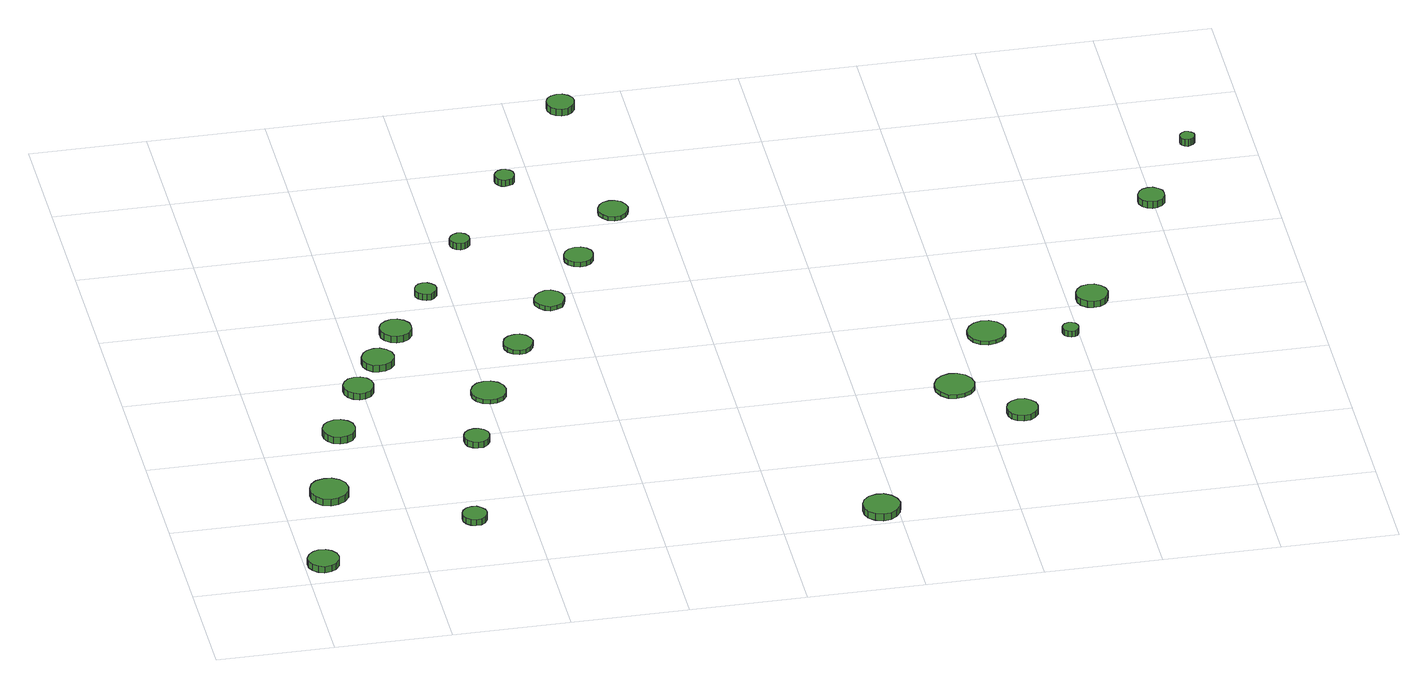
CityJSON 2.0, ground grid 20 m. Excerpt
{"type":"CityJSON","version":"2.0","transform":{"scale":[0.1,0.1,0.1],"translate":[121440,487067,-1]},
"CityObjects":{
"tree1":{"type":"SolitaryVegetationObject","attributes":{"function":"something"},"geometry":[{"type":"MultiSurface","lod":"1","boundaries":[[[0,1,2,3,4,5,6,7,8,9,10,11,12,13,14]],[[15,16,17,18,19,20,21,22,23,24,25,26,27,28,29]],[[0,29,28,1]],[[1,28,27,2]],[[2,27,26,3]],[[3,26,25,4]],[[4,25,24,5]],[[5,24,23,6]],[[6,23,22,7]],[[7,22,21,8]],[[8,21,20,9]],[[9,20,19,10]],[[10,19,18,11]],[[11,18,17,12]],[[12,17,16,13]],[[13,16,15,14]],[[14,15,29,0]]]}]},
"tree2":{"type":"SolitaryVegetationObject","attributes":{"function":"something"},"geometry":[{"type":"MultiSurface","lod":"1","boundaries":[[[30,31,32,33,34,35,36,37,38,39,40,41,42,43,44]],[[45,46,47,48,49,50,51,52,53,54,55,56,57,58,59]],[[30,59,58,31]],[[31,58,57,32]],[[32,57,56,33]],[[33,56,55,34]],[[34,55,54,35]],[[35,54,53,36]],[[36,53,52,37]],[[37,52,51,38]],[[38,51,50,39]],[[39,50,49,40]],[[40,49,48,41]],[[41,48,47,42]],[[42,47,46,43]],[[43,46,45,44]],[[44,45,59,30]]]}]},
"tree3":{"type":"SolitaryVegetationObject","attributes":{"function":"something"},"geometry":[{"type":"MultiSurface","lod":"1","boundaries":[[[60,61,62,63,64,65,66,67,68,69,70,71,72,73,74]],[[75,76,77,78,79,80,81,82,83,84,85,86,87,88,89]],[[60,89,88,61]],[[61,88,87,62]],[[62,87,86,63]],[[63,86,85,64]],[[64,85,84,65]],[[65,84,83,66]],[[66,83,82,67]],[[67,82,81,68]],[[68,81,80,69]],[[69,80,79,70]],[[70,79,78,71]],[[71,78,77,72]],[[72,77,76,73]],[[73,76,75,74]],[[74,75,89,60]]]}]},
"tree4":{"type":"SolitaryVegetationObject","attributes":{"function":"something"},"geometry":[{"type":"MultiSurface","lod":"1","boundaries":[[[90,91,92,93,94,95,96,97,98,99,100,101,102,103,104]],[[105,106,107,108,109,110,111,112,113,114,115,116,117,118,119]],[[90,119,118,91]],[[91,118,117,92]],[[92,117,116,93]],[[93,116,115,94]],[[94,115,114,95]],[[95,114,113,96]],[[96,113,112,97]],[[97,112,111,98]],[[98,111,110,99]],[[99,110,109,100]],[[100,109,108,101]],[[101,108,107,102]],[[102,107,106,103]],[[103,106,105,104]],[[104,105,119,90]]]}]},
"tree5":{"type":"SolitaryVegetationObject","attributes":{"function":"something"},"geometry":[{"type":"MultiSurface","lod":"1","boundaries":[[[120,121,122,123,124,125,126,127,128,129,130,131,132,133,134]],[[135,136,137,138,139,140,141,142,143,144,145,146,147,148,149]],[[120,149,148,121]],[[121,148,147,122]],[[122,147,146,123]],[[123,146,145,124]],[[124,145,144,125]],[[125,144,143,126]],[[126,143,142,127]],[[127,142,141,128]],[[128,141,140,129]],[[129,140,139,130]],[[130,139,138,131]],[[131,138,137,132]],[[132,137,136,133]],[[133,136,135,134]],[[134,135,149,120]]]}]},
"tree6":{"type":"SolitaryVegetationObject","attributes":{"function":"something"},"geometry":[{"type":"MultiSurface","lod":"1","boundaries":[[[150,151,152,153,154,155,156,157,158,159,160,161,162,163,164]],[[165,166,167,168,169,170,171,172,173,174,175,176,177,178,179]],[[150,179,178,151]],[[151,178,177,152]],[[152,177,176,153]],[[153,176,175,154]],[[154,175,174,155]],[[155,174,173,156]],[[156,173,172,157]],[[157,172,171,158]],[[158,171,170,159]],[[159,170,169,160]],[[160,169,168,161]],[[161,168,167,162]],[[162,167,166,163]],[[163,166,165,164]],[[164,165,179,150]]]}]},
"tree7":{"type":"SolitaryVegetationObject","attributes":{"function":"something"},"geometry":[{"type":"MultiSurface","lod":"1","boundaries":[[[180,181,182,183,184,185,186,187,188,189,190,191,192,193,194]],[[195,196,197,198,199,200,201,202,203,204,205,206,207,208,209]],[[180,209,208,181]],[[181,208,207,182]],[[182,207,206,183]],[[183,206,205,184]],[[184,205,204,185]],[[185,204,203,186]],[[186,203,202,187]],[[187,202,201,188]],[[188,201,200,189]],[[189,200,199,190]],[[190,199,198,191]],[[191,198,197,192]],[[192,197,196,193]],[[193,196,195,194]],[[194,195,209,180]]]}]},
"tree8":{"type":"SolitaryVegetationObject","attributes":{"function":"something"},"geometry":[{"type":"MultiSurface","lod":"1","boundaries":[[[210,211,212,213,214,215,216,217,218,219,220,221,222,223,224]],[[225,226,227,228,229,230,231,232,233,234,235,236,237,238,239]],[[210,239,238,211]],[[211,238,237,212]],[[212,237,236,213]],[[213,236,235,214]],[[214,235,234,215]],[[215,234,233,216]],[[216,233,232,217]],[[217,232,231,218]],[[218,231,230,219]],[[219,230,229,220]],[[220,229,228,221]],[[221,228,227,222]],[[222,227,226,223]],[[223,226,225,224]],[[224,225,239,210]]]}]},
"tree9":{"type":"SolitaryVegetationObject","attributes":{"function":"something"},"geometry":[{"type":"MultiSurface","lod":"1","boundaries":[[[240,241,242,243,244,245,246,247,248,249,250,251,252,253,254]],[[255,256,257,258,259,260,261,262,263,264,265,266,267,268,269]],[[240,269,268,241]],[[241,268,267,242]],[[242,267,266,243]],[[243,266,265,244]],[[244,265,264,245]],[[245,264,263,246]],[[246,263,262,247]],[[247,262,261,248]],[[248,261,260,249]],[[249,260,259,250]],[[250,259,258,251]],[[251,258,257,252]],[[252,257,256,253]],[[253,256,255,254]],[[254,255,269,240]]]}]},
"tree10":{"type":"SolitaryVegetationObject","attributes":{"function":"something"},"geometry":[{"type":"MultiSurface","lod":"1","boundaries":[[[270,271,272,273,274,275,276,277,278,279,280,281,282,283,284]],[[285,286,287,288,289,290,291,292,293,294,295,296,297,298,299]],[[270,299,298,271]],[[271,298,297,272]],[[272,297,296,273]],[[273,296,295,274]],[[274,295,294,275]],[[275,294,293,276]],[[276,293,292,277]],[[277,292,291,278]],[[278,291,290,279]],[[279,290,289,280]],[[280,289,288,281]],[[281,288,287,282]],[[282,287,286,283]],[[283,286,285,284]],[[284,285,299,270]]]}]},
"tree11":{"type":"SolitaryVegetationObject","attributes":{"function":"something"},"geometry":[{"type":"MultiSurface","lod":"1","boundaries":[[[300,301,302,303,304,305,306,307,308,309,310,311,312,313,314]],[[315,316,317,318,319,320,321,322,323,324,325,326,327,328,329]],[[300,329,328,301]],[[301,328,327,302]],[[302,327,326,303]],[[303,326,325,304]],[[304,325,324,305]],[[305,324,323,306]],[[306,323,322,307]],[[307,322,321,308]],[[308,321,320,309]],[[309,320,319,310]],[[310,319,318,311]],[[311,318,317,312]],[[312,317,316,313]],[[313,316,315,314]],[[314,315,329,300]]]}]},
"tree12":{"type":"SolitaryVegetationObject","attributes":{"function":"something"},"geometry":[{"type":"MultiSurface","lod":"1","boundaries":[[[330,331,332,333,334,335,336,337,338,339,340,341,342,343,344]],[[345,346,347,348,349,350,351,352,353,354,355,356,357,358,359]],[[330,359,358,331]],[[331,358,357,332]],[[332,357,356,333]],[[333,356,355,334]],[[334,355,354,335]],[[335,354,353,336]],[[336,353,352,337]],[[337,352,351,338]],[[338,351,350,339]],[[339,350,349,340]],[[340,349,348,341]],[[341,348,347,342]],[[342,347,346,343]],[[343,346,345,344]],[[344,345,359,330]]]}]},
"tree13":{"type":"SolitaryVegetationObject","attributes":{"function":"something"},"geometry":[{"type":"MultiSurface","lod":"1","boundaries":[[[360,361,362,363,364,365,366,367,368,369,370,371,372,373,374]],[[375,376,377,378,379,380,381,382,383,384,385,386,387,388,389]],[[360,389,388,361]],[[361,388,387,362]],[[362,387,386,363]],[[363,386,385,364]],[[364,385,384,365]],[[365,384,383,366]],[[366,383,382,367]],[[367,382,381,368]],[[368,381,380,369]],[[369,380,379,370]],[[370,379,378,371]],[[371,378,377,372]],[[372,377,376,373]],[[373,376,375,374]],[[374,375,389,360]]]}]},
"tree14":{"type":"SolitaryVegetationObject","attributes":{"function":"something"},"geometry":[{"type":"MultiSurface","lod":"1","boundaries":[[[390,391,392,393,394,395,396,397,398,399,400,401,402,403,404]],[[405,406,407,408,409,410,411,412,413,414,415,416,417,418,419]],[[390,419,418,391]],[[391,418,417,392]],[[392,417,416,393]],[[393,416,415,394]],[[394,415,414,395]],[[395,414,413,396]],[[396,413,412,397]],[[397,412,411,398]],[[398,411,410,399]],[[399,410,409,400]],[[400,409,408,401]],[[401,408,407,402]],[[402,407,406,403]],[[403,406,405,404]],[[404,405,419,390]]]}]},
"tree15":{"type":"SolitaryVegetationObject","attributes":{"function":"something"},"geometry":[{"type":"MultiSurface","lod":"1","boundaries":[[[420,421,422,423,424,425,426,427,428,429,430,431,432,433,434]],[[435,436,437,438,439,440,441,442,443,444,445,446,447,448,449]],[[420,449,448,421]],[[421,448,447,422]],[[422,447,446,423]],[[423,446,445,424]],[[424,445,444,425]],[[425,444,443,426]],[[426,443,442,427]],[[427,442,441,428]],[[428,441,440,429]],[[429,440,439,430]],[[430,439,438,431]],[[431,438,437,432]],[[432,437,436,433]],[[433,436,435,434]],[[434,435,449,420]]]}]},
"tree16":{"type":"SolitaryVegetationObject","attributes":{"function":"something"},"geometry":[{"type":"MultiSurface","lod":"1","boundaries":[[[450,451,452,453,454,455,456,457,458,459,460,461,462,463,464]],[[465,466,467,468,469,470,471,472,473,474,475,476,477,478,479]],[[450,479,478,451]],[[451,478,477,452]],[[452,477,476,453]],[[453,476,475,454]],[[454,475,474,455]],[[455,474,473,456]],[[456,473,472,457]],[[457,472,471,458]],[[458,471,470,459]],[[459,470,469,460]],[[460,469,468,461]],[[461,468,467,462]],[[462,467,466,463]],[[463,466,465,464]],[[464,465,479,450]]]}]},
"tree17":{"type":"SolitaryVegetationObject","attributes":{"function":"something"},"geometry":[{"type":"MultiSurface","lod":"1","boundaries":[[[480,481,482,483,484,485,486,487,488,489,490,491,492,493,494]],[[495,496,497,498,499,500,501,502,503,504,505,506,507,508,509]],[[480,509,508,481]],[[481,508,507,482]],[[482,507,506,483]],[[483,506,505,484]],[[484,505,504,485]],[[485,504,503,486]],[[486,503,502,487]],[[487,502,501,488]],[[488,501,500,489]],[[489,500,499,490]],[[490,499,498,491]],[[491,498,497,492]],[[492,497,496,493]],[[493,496,495,494]],[[494,495,509,480]]]}]},
"tree18":{"type":"SolitaryVegetationObject","attributes":{"function":"something"},"geometry":[{"type":"MultiSurface","lod":"1","boundaries":[[[510,511,512,513,514,515,516,517,518,519,520,521,522,523,524]],[[525,526,527,528,529,530,531,532,533,534,535,536,537,538,539]],[[510,539,538,511]],[[511,538,537,512]],[[512,537,536,513]],[[513,536,535,514]],[[514,535,534,515]],[[515,534,533,516]],[[516,533,532,517]],[[517,532,531,518]],[[518,531,530,519]],[[519,530,529,520]],[[520,529,528,521]],[[521,528,527,522]],[[522,527,526,523]],[[523,526,525,524]],[[524,525,539,510]]]}]},
"tree19":{"type":"SolitaryVegetationObject","attributes":{"function":"something"},"geometry":[{"type":"MultiSurface","lod":"1","boundaries":[[[540,541,542,543,544,545,546,547,548,549,550,551,552,553,554]],[[555,556,557,558,559,560,561,562,563,564,565,566,567,568,569]],[[540,569,568,541]],[[541,568,567,542]],[[542,567,566,543]],[[543,566,565,544]],[[544,565,564,545]],[[545,564,563,546]],[[546,563,562,547]],[[547,562,561,548]],[[548,561,560,549]],[[549,560,559,550]],[[550,559,558,551]],[[551,558,557,552]],[[552,557,556,553]],[[553,556,555,554]],[[554,555,569,540]]]}]},
"tree20":{"type":"SolitaryVegetationObject","attributes":{"function":"something"},"geometry":[{"type":"MultiSurface","lod":"1","boundaries":[[[570,571,572,573,574,575,576,577,578,579,580,581,582,583,584]],[[585,586,587,588,589,590,591,592,593,594,595,596,597,598,599]],[[570,599,598,571]],[[571,598,597,572]],[[572,597,596,573]],[[573,596,595,574]],[[574,595,594,575]],[[575,594,593,576]],[[576,593,592,577]],[[577,592,591,578]],[[578,591,590,579]],[[579,590,589,580]],[[580,589,588,581]],[[581,588,587,582]],[[582,587,586,583]],[[583,586,585,584]],[[584,585,599,570]]]}]},
"tree21":{"type":"SolitaryVegetationObject","attributes":{"function":"something"},"geometry":[{"type":"MultiSurface","lod":"1","boundaries":[[[600,601,602,603,604,605,606,607,608,609,610,611,612,613,614]],[[615,616,617,618,619,620,621,622,623,624,625,626,627,628,629]],[[600,629,628,601]],[[601,628,627,602]],[[602,627,626,603]],[[603,626,625,604]],[[604,625,624,605]],[[605,624,623,606]],[[606,623,622,607]],[[607,622,621,608]],[[608,621,620,609]],[[609,620,619,610]],[[610,619,618,611]],[[611,618,617,612]],[[612,617,616,613]],[[613,616,615,614]],[[614,615,629,600]]]}]},
"tree22":{"type":"SolitaryVegetationObject","attributes":{"function":"something"},"geometry":[{"type":"MultiSurface","lod":"1","boundaries":[[[630,631,632,633,634,635,636,637,638,639,640,641,642,643,644]],[[645,646,647,648,649,650,651,652,653,654,655,656,657,658,659]],[[630,659,658,631]],[[631,658,657,632]],[[632,657,656,633]],[[633,656,655,634]],[[634,655,654,635]],[[635,654,653,636]],[[636,653,652,637]],[[637,652,651,638]],[[638,651,650,639]],[[639,650,649,640]],[[640,649,648,641]],[[641,648,647,642]],[[642,647,646,643]],[[643,646,645,644]],[[644,645,659,630]]]}]},
"tree23":{"type":"SolitaryVegetationObject","attributes":{"function":"something"},"geometry":[{"type":"MultiSurface","lod":"1","boundaries":[[[660,661,662,663,664,665,666,667,668,669,670,671,672,673,674]],[[675,676,677,678,679,680,681,682,683,684,685,686,687,688,689]],[[660,689,688,661]],[[661,688,687,662]],[[662,687,686,663]],[[663,686,685,664]],[[664,685,684,665]],[[665,684,683,666]],[[666,683,682,667]],[[667,682,681,668]],[[668,681,680,669]],[[669,680,679,670]],[[670,679,678,671]],[[671,678,677,672]],[[672,677,676,673]],[[673,676,675,674]],[[674,675,689,660]]]}]},
"tree24":{"type":"SolitaryVegetationObject","attributes":{"function":"something"},"geometry":[{"type":"MultiSurface","lod":"1","boundaries":[[[690,691,692,693,694,695,696,697,698,699,700,701,702,703,704]],[[705,706,707,708,709,710,711,712,713,714,715,716,717,718,719]],[[690,719,718,691]],[[691,718,717,692]],[[692,717,716,693]],[[693,716,715,694]],[[694,715,714,695]],[[695,714,713,696]],[[696,713,712,697]],[[697,712,711,698]],[[698,711,710,699]],[[699,710,709,700]],[[700,709,708,701]],[[701,708,707,702]],[[702,707,706,703]],[[703,706,705,704]],[[704,705,719,690]]]}]},
"tree25":{"type":"SolitaryVegetationObject","attributes":{"function":"something"},"geometry":[{"type":"MultiSurface","lod":"1","boundaries":[[[720,721,722,723,724,725,726,727,728,729,730,731,732,733,734]],[[735,736,737,738,739,740,741,742,743,744,745,746,747,748,749]],[[720,749,748,721]],[[721,748,747,722]],[[722,747,746,723]],[[723,746,745,724]],[[724,745,744,725]],[[725,744,743,726]],[[726,743,742,727]],[[727,742,741,728]],[[728,741,740,729]],[[729,740,739,730]],[[730,739,738,731]],[[731,738,737,732]],[[732,737,736,733]],[[733,736,735,734]],[[734,735,749,720]]]}]}
},
"vertices":[
[59,57,18],[57,68,18],[50,77,18],[41,83,18],[29,84,18],[19,80,18],[11,73,18],[6,63,18],[6,51,18],[11,41,18],[19,34,18],[29,30,18],[41,32,18],[50,37,18],[57,46,18],[57,46,6],[50,37,6],[41,32,6],[29,30,6],[19,34,6],[11,41,6],[6,51,6],[6,63,6],[11,73,6],[19,80,6],[29,84,6],[41,83,6],[50,77,6],[57,68,6],[59,57,6],
[115,258,23],[112,272,23],[104,283,23],[92,290,23],[79,291,23],[65,287,23],[55,278,23],[50,265,23],[50,251,23],[55,239,23],[65,230,23],[79,225,23],[92,227,23],[104,234,23],[112,245,23],[112,245,10],[104,234,10],[92,227,10],[79,225,10],[65,230,10],[55,239,10],[50,251,10],[50,265,10],[55,278,10],[65,287,10],[79,291,10],[92,290,10],[104,283,10],[112,272,10],[115,258,10],
[162,440,22],[160,452,22],[153,461,22],[143,467,22],[131,468,22],[120,464,22],[112,457,22],[107,446,22],[107,434,22],[112,424,22],[120,416,22],[131,412,22],[143,414,22],[153,419,22],[160,429,22],[160,429,9],[153,419,9],[143,414,9],[131,412,9],[120,416,9],[112,424,9],[107,434,9],[107,446,9],[112,457,9],[120,464,9],[131,468,9],[143,467,9],[153,461,9],[160,452,9],[162,440,9],
[327,146,17],[325,155,17],[320,162,17],[313,167,17],[304,168,17],[295,165,17],[289,159,17],[285,151,17],[285,142,17],[289,134,17],[295,128,17],[304,125,17],[313,126,17],[320,131,17],[325,138,17],[325,138,6],[320,131,6],[313,126,6],[304,125,6],[295,128,6],[289,134,6],[285,142,6],[285,151,6],[289,159,6],[295,165,6],[304,168,6],[313,167,6],[320,162,6],[325,155,6],[327,146,6],
[219,571,18],[217,582,18],[211,591,18],[201,596,18],[190,597,18],[180,594,18],[172,586,18],[168,577,18],[168,566,18],[172,556,18],[180,549,18],[190,545,18],[201,546,18],[211,552,18],[217,561,18],[217,561,6],[211,552,6],[201,546,6],[190,545,6],[180,549,6],[172,556,6],[168,566,6],[168,577,6],[172,586,6],[180,594,6],[190,597,6],[201,596,6],[211,591,6],[217,582,6],[219,571,6],
[269,650,19],[267,661,19],[260,670,19],[250,676,19],[239,677,19],[228,673,19],[220,666,19],[215,655,19],[215,644,19],[220,634,19],[228,626,19],[239,623,19],[250,624,19],[260,630,19],[267,639,19],[267,639,6],[260,630,6],[250,624,6],[239,623,6],[228,626,6],[220,634,6],[215,644,6],[215,655,6],[220,666,6],[228,673,6],[239,677,6],[250,676,6],[260,670,6],[267,661,6],[269,650,6],
[378,382,17],[376,391,17],[371,398,17],[363,403,17],[354,404,17],[345,401,17],[338,395,17],[335,387,17],[335,377,17],[338,369,17],[345,363,17],[354,360,17],[363,361,17],[371,366,17],[376,373,17],[376,373,6],[371,366,6],[363,361,6],[354,360,6],[345,363,6],[338,369,6],[335,377,6],[335,387,6],[338,395,6],[345,401,6],[354,404,6],[363,403,6],[371,398,6],[376,391,6],[378,382,6],
[315,733,19],[313,744,19],[306,753,19],[296,759,19],[285,760,19],[275,756,19],[266,749,19],[262,739,19],[262,727,19],[266,717,19],[275,710,19],[285,706,19],[296,707,19],[306,713,19],[313,722,19],[313,722,6],[306,713,6],[296,707,6],[285,706,6],[275,710,6],[266,717,6],[262,727,6],[262,739,6],[266,749,6],[275,756,6],[285,760,6],[296,759,6],[306,753,6],[313,744,6],[315,733,6],
[433,520,14],[430,532,14],[423,542,14],[412,548,14],[400,549,14],[388,546,14],[379,537,14],[374,526,14],[374,513,14],[379,502,14],[388,494,14],[400,490,14],[412,491,14],[423,497,14],[430,507,14],[430,507,6],[423,497,6],[412,491,6],[400,490,6],[388,494,6],[379,502,6],[374,513,6],[374,526,6],[379,537,6],[388,546,6],[400,549,6],[412,548,6],[423,542,6],[430,532,6],[433,520,6],
[380,844,18],[378,851,18],[373,857,18],[367,861,18],[359,862,18],[352,860,18],[346,855,18],[343,848,18],[343,840,18],[346,833,18],[352,828,18],[359,825,18],[367,826,18],[373,830,18],[378,836,18],[378,836,6],[373,830,6],[367,826,6],[359,825,6],[352,828,6],[346,833,6],[343,840,6],[343,848,6],[346,855,6],[352,860,6],[359,862,6],[367,861,6],[373,857,6],[378,851,6],[380,844,6],
[506,657,14],[503,667,14],[497,676,14],[488,681,14],[478,682,14],[468,679,14],[460,672,14],[456,662,14],[456,652,14],[460,642,14],[468,635,14],[478,632,14],[488,633,14],[497,638,14],[503,647,14],[503,647,6],[497,638,6],[488,633,6],[478,632,6],[468,635,6],[460,642,6],[456,652,6],[456,662,6],[460,672,6],[468,679,6],[478,682,6],[488,681,6],[497,676,6],[503,667,6],[506,657,6],
[463,986,18],[462,992,18],[458,998,18],[452,1001,18],[445,1002,18],[438,1000,18],[433,995,18],[430,989,18],[430,982,18],[433,976,18],[438,971,18],[445,969,18],[452,970,18],[458,973,18],[462,979,18],[462,979,6],[458,973,6],[452,970,6],[445,969,6],[438,971,6],[433,976,6],[430,982,6],[430,989,6],[433,995,6],[438,1000,6],[445,1002,6],[452,1001,6],[458,998,6],[462,992,6],[463,986,6],
[583,780,14],[581,791,14],[575,799,14],[565,805,14],[555,806,14],[545,802,14],[537,795,14],[532,785,14],[532,775,14],[537,765,14],[545,758,14],[555,754,14],[565,756,14],[575,761,14],[581,770,14],[581,770,6],[575,761,6],[565,756,6],[555,754,6],[545,758,6],[537,765,6],[532,775,6],[532,785,6],[537,795,6],[545,802,6],[555,806,6],[565,805,6],[575,799,6],[581,791,6],[583,780,6],
[656,902,15],[654,912,15],[648,920,15],[639,925,15],[629,926,15],[619,923,15],[611,916,15],[607,907,15],[607,897,15],[611,888,15],[619,881,15],[629,878,15],[639,879,15],[648,884,15],[654,892,15],[654,892,6],[648,884,6],[639,879,6],[629,878,6],[619,881,6],[611,888,6],[607,897,6],[607,907,6],[611,916,6],[619,923,6],[629,926,6],[639,925,6],[648,920,6],[654,912,6],[656,902,6],
[574,1164,18],[573,1171,18],[569,1177,18],[563,1180,18],[556,1181,18],[549,1179,18],[544,1174,18],[541,1168,18],[541,1160,18],[544,1154,18],[549,1149,18],[556,1147,18],[563,1148,18],[569,1151,18],[573,1157,18],[573,1157,6],[569,1151,6],[563,1148,6],[556,1147,6],[549,1149,6],[544,1154,6],[541,1160,6],[541,1168,6],[544,1174,6],[549,1179,6],[556,1181,6],[563,1180,6],[569,1177,6],[573,1171,6],[574,1164,6],
[1004,38,20],[1001,51,20],[993,62,20],[982,69,20],[969,70,20],[956,66,20],[946,57,20],[941,45,20],[941,32,20],[946,20,20],[956,11,20],[969,7,20],[982,8,20],[993,15,20],[1001,26,20],[1001,26,7],[993,15,7],[982,8,7],[969,7,7],[956,11,7],[946,20,7],[941,32,7],[941,45,7],[946,57,7],[956,66,7],[969,70,7],[982,69,7],[993,62,7],[1001,51,7],[1004,38,7],
[741,1033,14],[738,1043,14],[732,1052,14],[723,1057,14],[713,1058,14],[702,1055,14],[695,1048,14],[690,1038,14],[690,1027,14],[695,1018,14],[702,1011,14],[713,1007,14],[723,1008,14],[732,1014,14],[738,1022,14],[738,1022,6],[732,1014,6],[723,1008,6],[713,1007,6],[702,1011,6],[695,1018,6],[690,1027,6],[690,1038,6],[695,1048,6],[702,1055,6],[713,1058,6],[723,1057,6],[732,1052,6],[738,1043,6],[741,1033,6],
[716,1366,20],[714,1375,20],[708,1383,20],[700,1388,20],[690,1389,20],[680,1386,20],[673,1380,20],[669,1371,20],[669,1361,20],[673,1351,20],[680,1345,20],[690,1342,20],[700,1343,20],[708,1348,20],[714,1356,20],[714,1356,7],[708,1348,7],[700,1343,7],[690,1342,7],[680,1345,7],[673,1351,7],[669,1361,7],[669,1371,7],[673,1380,7],[680,1386,7],[690,1389,7],[700,1388,7],[708,1383,7],[714,1375,7],[716,1366,7],
[1199,390,13],[1196,404,13],[1188,415,13],[1176,422,13],[1162,424,13],[1148,419,13],[1138,410,13],[1132,397,13],[1132,383,13],[1138,370,13],[1148,360,13],[1162,356,13],[1176,358,13],[1188,365,13],[1196,376,13],[1196,376,6],[1188,365,6],[1176,358,6],[1162,356,6],[1148,360,6],[1138,370,6],[1132,383,6],[1132,397,6],[1138,410,6],[1148,419,6],[1162,424,6],[1176,422,6],[1188,415,6],[1196,404,6],[1199,390,6],
[1287,292,17],[1285,303,17],[1278,312,17],[1269,318,17],[1258,319,17],[1247,315,17],[1239,308,17],[1235,298,17],[1235,287,17],[1239,277,17],[1247,270,17],[1258,266,17],[1269,267,17],[1278,273,17],[1285,282,17],[1285,282,6],[1278,273,6],[1269,267,6],[1258,266,6],[1247,270,6],[1239,277,6],[1235,287,6],[1235,298,6],[1239,308,6],[1247,315,6],[1258,319,6],[1269,318,6],[1278,312,6],[1285,303,6],[1287,292,6],
[1282,542,13],[1279,555,13],[1271,566,13],[1259,573,13],[1246,574,13],[1233,570,13],[1223,561,13],[1217,549,13],[1217,535,13],[1223,522,13],[1233,513,13],[1246,509,13],[1259,511,13],[1271,517,13],[1279,528,13],[1279,528,6],[1271,517,6],[1259,511,6],[1246,509,6],[1233,513,6],[1223,522,6],[1217,535,6],[1217,549,6],[1223,561,6],[1233,570,6],[1246,574,6],[1259,573,6],[1271,566,6],[1279,555,6],[1282,542,6],
[1401,521,17],[1400,526,17],[1397,531,17],[1392,534,17],[1386,535,17],[1380,533,17],[1376,529,17],[1374,524,17],[1374,518,17],[1376,513,17],[1380,509,17],[1386,507,17],[1392,507,17],[1397,510,17],[1400,515,17],[1400,515,6],[1397,510,6],[1392,507,6],[1386,507,6],[1380,509,6],[1376,513,6],[1374,518,6],[1374,524,6],[1376,529,6],[1380,533,6],[1386,535,6],[1392,534,6],[1397,531,6],[1400,526,6],[1401,521,6],
[1470,616,18],[1467,627,18],[1461,636,18],[1451,642,18],[1440,643,18],[1429,640,18],[1420,632,18],[1416,622,18],[1416,610,18],[1420,600,18],[1429,592,18],[1440,589,18],[1451,590,18],[1461,596,18],[1467,605,18],[1467,605,6],[1461,596,6],[1451,590,6],[1440,589,6],[1429,592,6],[1420,600,6],[1416,610,6],[1416,622,6],[1420,632,6],[1429,640,6],[1440,643,6],[1451,642,6],[1461,636,6],[1467,627,6],[1470,616,6],
[1618,887,24],[1617,896,24],[1611,903,24],[1603,908,24],[1594,909,24],[1585,906,24],[1578,900,24],[1574,891,24],[1574,882,24],[1578,873,24],[1585,867,24],[1594,864,24],[1603,865,24],[1611,870,24],[1617,877,24],[1617,877,11],[1611,870,11],[1603,865,11],[1594,864,11],[1585,867,11],[1578,873,11],[1574,882,11],[1574,891,11],[1578,900,11],[1585,906,11],[1594,909,11],[1603,908,11],[1611,903,11],[1617,896,11],[1618,887,11],
[1701,1045,30],[1700,1050,30],[1697,1054,30],[1692,1057,30],[1687,1058,30],[1682,1056,30],[1678,1052,30],[1676,1048,30],[1676,1042,30],[1678,1038,30],[1682,1034,30],[1687,1032,30],[1692,1033,30],[1697,1036,30],[1700,1040,30],[1700,1040,17],[1697,1036,17],[1692,1033,17],[1687,1032,17],[1682,1034,17],[1678,1038,17],[1676,1042,17],[1676,1048,17],[1678,1052,17],[1682,1056,17],[1687,1058,17],[1692,1057,17],[1697,1054,17],[1700,1050,17],[1701,1045,17]
]}
